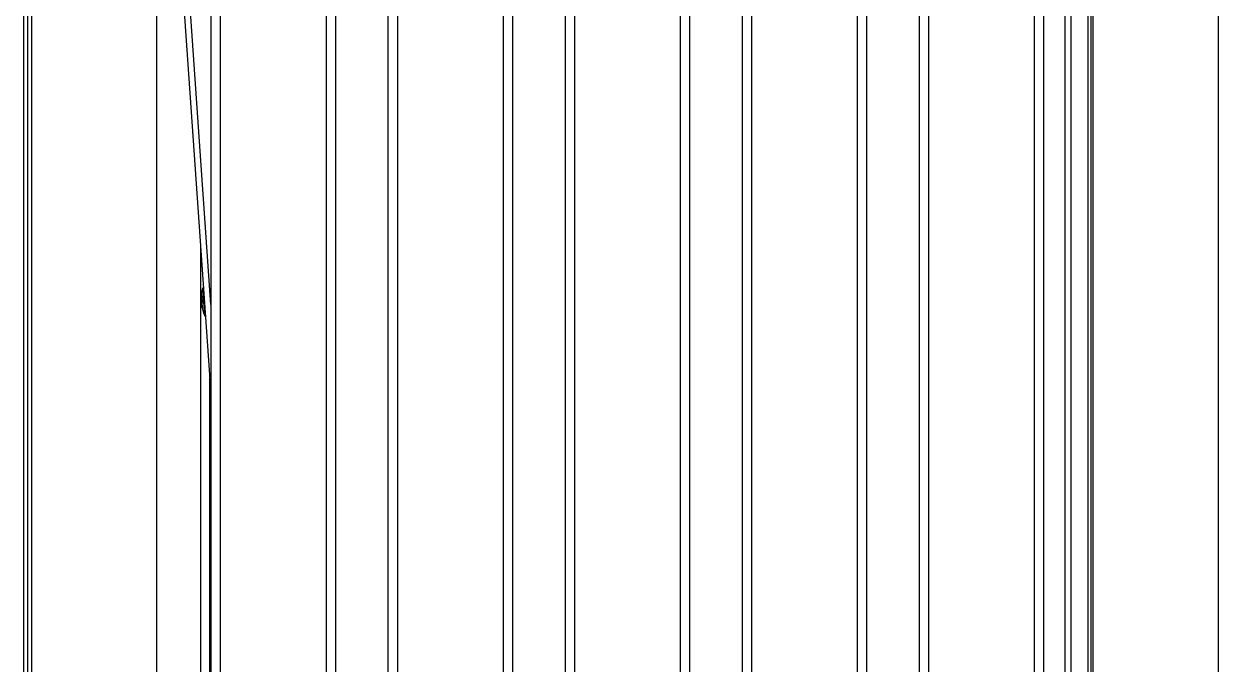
# Model space of a CAD drawing. Header units: millimetres. Extents: x -1283 to 2747, y -259 to 2557.
# Drawn here: x -409 to -26.6, y 1691.1 to 1896 of the extents above; entities that cross this region are included whole.
import ezdxf

# ---------------------------------------------------------------- set-up
doc = ezdxf.new("R2010")
doc.units = ezdxf.units.MM
doc.header["$MEASUREMENT"] = 0
doc.layers.add('Utwórz2D linie widoczne', color=7, linetype='Continuous', true_color=0x000000)

msp = doc.modelspace()

# ---------------------------------------------------------------- linework, layer by layer
at = {"layer": 'Utwórz2D linie widoczne'}
for p, q in [((-406.56, 2062.5), (-406.56, 1282.5)), ((-26.55, 2062.5), (-26.55, 1282.5)), ((-409.04, 1281.38), (-409.04, 2061.38)), ((-366.56, 2061.38), (-366.56, 1341.72)), ((-68.26, 2061.38), (-68.26, 1340.64)), ((-67.21, 1341.51), (-67.21, 2061.38)), ((-66.55, 1282.5), (-66.55, 2061.38)), ((-407.78, 1346.65), (-407.78, 2055.65)), ((-349.13, 2056.88), (-349.13, 1347.88)), ((-346.13, 2056.88), (-346.13, 1347.88)), ((-312.13, 1347.88), (-312.13, 2056.88)), ((-309.13, 1347.88), (-309.13, 2056.88)), ((-292.43, 2056.88), (-292.43, 1347.88)), ((-289.43, 2056.88), (-289.43, 1347.88)), ((-255.43, 1347.88), (-255.43, 2056.88)), ((-252.43, 1347.88), (-252.43, 2056.88)), ((-235.73, 2056.88), (-235.73, 1347.88)), ((-232.73, 2056.88), (-232.73, 1347.88)), ((-198.73, 1347.88), (-198.73, 2056.88)), ((-195.73, 1347.88), (-195.73, 2056.88)), ((-179.03, 2056.88), (-179.03, 1347.88)), ((-176.03, 2056.88), (-176.03, 1347.88)), ((-142.03, 1347.88), (-142.03, 2056.88)), ((-139.03, 1347.88), (-139.03, 2056.88)), ((-122.33, 2056.88), (-122.33, 1347.88)), ((-119.33, 2056.88), (-119.33, 1347.88)), ((-85.33, 1347.88), (-85.33, 2056.88)), ((-82.33, 1347.88), (-82.33, 2056.88)), ((-73.61, 1343.15), (-73.61, 2040.3)), ((-349.13, 1806.2), (-364.86, 2031.15)), ((-75.61, 2031.15), (-75.61, 1343.15)), ((-366.56, 2026.74), (-349.13, 1777.53)), ((-352.49, 1825.61), (-352.49, 1346.65)), ((-352.19, 1808.83), (-352.16, 1809.26)), ((-352.16, 1809.26), (-352.11, 1809.68)), ((-352.11, 1809.68), (-352.05, 1810.1)), ((-352.05, 1810.1), (-351.97, 1810.52)), ((-351.97, 1810.52), (-351.88, 1810.93)), ((-351.88, 1810.93), (-351.78, 1811.34)), ((-351.78, 1811.37), (-351.77, 1811.38)), ((-351.78, 1811.36), (-351.78, 1811.37)), ((-351.78, 1811.37), (-351.78, 1811.37)), ((-351.78, 1811.35), (-351.78, 1811.36)), ((-351.78, 1811.35), (-351.78, 1811.35)), ((-351.48, 1806.99), (-351.78, 1811.34)), ((-351.77, 1811.39), (-351.76, 1811.4)), ((-351.77, 1811.38), (-351.77, 1811.39)), ((-351.77, 1811.38), (-351.77, 1811.38)), ((-351.76, 1811.4), (-351.76, 1811.41)), ((-351.76, 1811.41), (-351.75, 1811.41)), ((-351.76, 1811.4), (-351.76, 1811.4)), ((-351.75, 1811.41), (-351.75, 1811.42)), ((-351.75, 1811.42), (-351.74, 1811.42)), ((-351.74, 1811.43), (-351.73, 1811.44)), ((-351.74, 1811.42), (-351.74, 1811.43)), ((-351.73, 1811.44), (-351.73, 1811.44)), ((-351.73, 1811.44), (-351.72, 1811.44)), ((-351.72, 1811.44), (-351.72, 1811.45)), ((-351.72, 1811.45), (-351.71, 1811.45)), ((-351.71, 1811.45), (-351.71, 1811.46)), ((-351.71, 1811.46), (-351.7, 1811.46)), ((-351.7, 1811.46), (-351.7, 1811.47)), ((-351.7, 1811.47), (-351.69, 1811.47)), ((-351.69, 1811.47), (-351.68, 1811.47)), ((-351.68, 1811.47), (-351.68, 1811.48)), ((-351.68, 1811.48), (-351.67, 1811.48)), ((-351.67, 1811.48), (-351.67, 1811.48)), ((-351.67, 1811.48), (-351.66, 1811.48)), ((-351.66, 1811.48), (-351.65, 1811.49)), ((-351.65, 1811.49), (-351.65, 1811.49)), ((-351.65, 1811.49), (-351.64, 1811.49)), ((-351.64, 1811.49), (-351.63, 1811.49)), ((-351.63, 1811.49), (-351.63, 1811.49)), ((-351.63, 1811.49), (-351.62, 1811.49)), ((-351.62, 1811.49), (-351.61, 1811.49)), ((-351.61, 1811.49), (-351.6, 1811.49)), ((-351.6, 1811.49), (-351.5, 1811.5)), ((-351.6, 1811.49), (-351.29, 1807.01)), ((-352.19, 1808.83), (-352.06, 1806.95)), ((-352.19, 1808.79), (-352.19, 1808.83)), ((-352.19, 1808.76), (-352.19, 1808.79)), ((-352.19, 1808.73), (-352.19, 1808.76)), ((-352.19, 1808.7), (-352.19, 1808.73)), ((-352.19, 1808.7), (-352.07, 1806.95)), ((-352.06, 1806.95), (-352.07, 1806.95)), ((-352.07, 1806.95), (-351.95, 1805.21)), ((-352.06, 1806.95), (-351.48, 1806.99)), ((-351.93, 1805.07), (-352.06, 1806.95)), ((-351.29, 1807.01), (-351.48, 1806.99)), ((-351.48, 1806.99), (-351.18, 1802.64)), ((-351.29, 1807.01), (-350.98, 1802.52)), ((-351.19, 1807.01), (-351.29, 1807.01)), ((-351.95, 1805.21), (-351.94, 1805.17)), ((-351.94, 1805.17), (-351.94, 1805.14)), ((-351.94, 1805.14), (-351.93, 1805.11)), ((-351.93, 1805.11), (-351.93, 1805.08)), ((-351.93, 1805.07), (-351.83, 1804.66)), ((-351.83, 1804.66), (-351.73, 1804.25)), ((-351.73, 1804.25), (-351.61, 1803.84)), ((-351.61, 1803.84), (-351.48, 1803.44)), ((-351.48, 1803.44), (-351.33, 1803.04)), ((-351.33, 1803.04), (-351.18, 1802.64)), ((-351.18, 1802.64), (-351.17, 1802.63)), ((-351.17, 1802.63), (-351.17, 1802.63)), ((-351.17, 1802.63), (-351.17, 1802.62)), ((-351.17, 1802.62), (-351.16, 1802.61)), ((-351.16, 1802.61), (-351.16, 1802.61)), ((-351.16, 1802.61), (-351.16, 1802.6)), ((-351.16, 1802.6), (-351.15, 1802.6)), ((-351.15, 1802.6), (-351.15, 1802.59)), ((-351.15, 1802.59), (-351.14, 1802.59)), ((-351.14, 1802.59), (-351.14, 1802.58)), ((-351.14, 1802.58), (-351.13, 1802.58)), ((-351.13, 1802.58), (-351.13, 1802.57)), ((-351.13, 1802.57), (-351.12, 1802.57)), ((-351.12, 1802.57), (-351.12, 1802.56)), ((-351.12, 1802.56), (-351.11, 1802.56)), ((-351.11, 1802.56), (-351.11, 1802.55)), ((-351.11, 1802.55), (-351.1, 1802.55)), ((-351.1, 1802.55), (-351.1, 1802.55)), ((-351.1, 1802.55), (-351.09, 1802.54)), ((-351.09, 1802.54), (-351.08, 1802.54)), ((-351.08, 1802.54), (-351.08, 1802.54)), ((-351.08, 1802.54), (-351.07, 1802.53)), ((-351.07, 1802.53), (-351.07, 1802.53)), ((-351.07, 1802.53), (-351.06, 1802.53)), ((-351.06, 1802.53), (-351.05, 1802.53)), ((-351.05, 1802.53), (-351.05, 1802.52)), ((-351.05, 1802.52), (-351.04, 1802.52)), ((-351.04, 1802.52), (-351.03, 1802.52)), ((-351.03, 1802.52), (-351.03, 1802.52)), ((-351.03, 1802.52), (-351.02, 1802.52)), ((-351.02, 1802.52), (-351.01, 1802.52)), ((-351.01, 1802.52), (-351, 1802.52)), ((-351, 1802.52), (-351, 1802.52)), ((-351, 1802.52), (-350.99, 1802.52)), ((-350.99, 1802.52), (-350.98, 1802.52)), ((-350.98, 1802.52), (-350.88, 1802.52)), ((-350.98, 1802.52), (-350.98, 1802.52)), ((-349.49, 1346.65), (-349.49, 1782.71))]:
    msp.add_line(p, q, dxfattribs=at)

doc.saveas('drawing.dxf')
